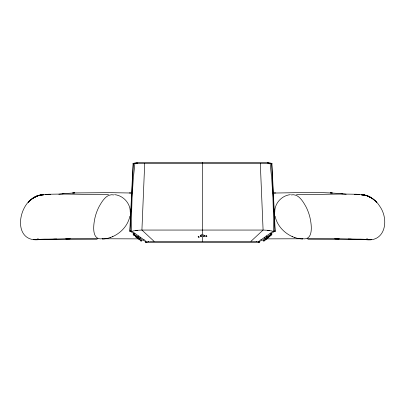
<?xml version="1.0" encoding="UTF-8"?>
<svg xmlns="http://www.w3.org/2000/svg" width="405" height="405" viewBox="0 0 405 405"><rect width="100%" height="100%" fill="white"/><g stroke="black" fill="none" stroke-linecap="round" stroke-linejoin="round"><path stroke-width="0.61" d="M202.5 241.34L202.5 162.562M137.71 238.039L137.847 238.191M206.935 236.388L206.489 235.614M134.89 163.423L133.27 178.924L132.091 197.24L131.524 215.556L131.671 231.052L130.486 231.66L129.797 231.311L133.098 163.423L136.763 162.567L268.221 162.562L271.912 163.423L275.203 231.311L274.863 231.554L274.165 231.635L273.334 231.052L273.481 215.556L272.919 197.24L271.74 178.924L270.125 163.423M144.701 163.423L141.917 230.055L154.072 241.34L250.933 241.34L263.088 230.055L269.35 230.384M132.025 232.394L130.066 231.052L133.372 163.645L133.088 163.448M138.11 238.297L139.345 239.279M274.752 212.028C274.555 203.31 281.804 195.438 290.415 194.653M206.702 236.429L206.459 235.629M205.831 236.393L205.7 235.761L206.059 236.419M129.883 216.214C127.251 228.876 115.076 238.479 102.318 239.097M268.231 237.077L267.948 237.29M263.245 240.884L270.226 235.087M271.168 235.158L269.026 237.112M271.912 163.448L271.284 163.939M138.307 238.175L133.164 234.439L133.812 233.513M133.118 234.348L134.187 234.348L134.875 233.513M134.187 234.348L138.085 236.809L138.859 235.877M138.085 236.809L140.059 238.175L140.748 237.345M144.134 239.603L143.274 240.641L140.059 238.175M268.166 237.208L267.189 237.851M267.518 237.578L267.963 237.396L267.123 237.907M268.049 237.219L267.599 237.512L267.933 237.365M259.64 242.129L258.998 242.438L146.002 242.438L145.36 242.129M130.066 231.052L130.435 230.734M267.553 163.023L271.628 163.645L274.934 231.052L272.97 232.394M267.482 237.781L267.295 237.887M265.908 238.915L267.209 237.917L265.943 238.945M267.265 237.998L266.247 238.945M267.178 238.661L268.717 237.376M266.92 238.874L264.192 240.945M267.573 237.619L267.821 237.335M43.269 194.78C37.361 194.861 32.051 198.227 28.193 202.5C32.84 196.967 39.943 194.117 47.086 194.339C67.559 193.62 88.052 194.709 108.535 194.552M257.398 241.628A9.922 0.607 1.2 0 1 258.112 241.922L273.334 231.052M266.692 238.175L271.892 234.353L270.768 234.353L269.801 234.895L261.726 240.641L260.866 239.603M259.256 241.81L260.238 241.137M270.525 234.075L272.484 232.733M265.017 239.309L265.356 239.087M137.923 238.216L139.112 238.98M33.225 198.101L36.982 196.081L40.718 195.018M110.064 237.639L110.565 237.441M112.281 236.768L112.858 236.54M42.809 194.805L40.981 195.002L43.755 194.84C18.549 194.03 8.885 244.448 40.272 239.471L36.744 239.547M291.256 194.927C298.531 193.362 303.142 201.695 306.134 207.036A31.818 19.075 75.7 0 1 309.243 214.847C311.242 221.479 314.801 240.95 302.494 238.687M102.505 238.687C90.199 240.95 93.757 221.479 95.757 214.847A31.818 19.075 -75.7 0 1 98.866 207.036C101.857 201.695 106.469 193.362 113.744 194.927M203.644 236.809L204.773 235.847L203.538 234.895M203.533 236.621L204.545 235.852L203.482 235.097M38.151 239.107L35.032 239.588L38.05 239.127M38.86 195.443L40.743 195.013L38.865 195.443M37.812 239.183L36.906 239.39M146.099 242.433L146.858 241.927L131.671 231.052M37.113 239.345L38.49 239.122L35.848 239.471L44.53 239.137L96.987 239.147M40.697 194.932L42.905 194.608M368.256 239.547L364.728 239.471C385.211 243.359 389.615 219.839 379.591 206.018C375.005 198.602 366.636 193.954 357.914 194.339C337.441 193.62 316.948 194.709 296.465 194.552M201.973 234.809C200.46 234.515 199.447 236.606 201.356 236.809M201.999 235.016L200.465 235.781L201.523 236.636M58.857 194.228L63.874 193.671L62.39 193.818M148.205 241.628L148.62 241.582M63.504 193.706L74.733 192.876L72.298 192.972M135.655 230.384L141.917 230.055L263.088 230.055L260.309 163.423M45.502 194.42L49.349 194.228M53.182 239.299L56.725 239.132L41.695 239.446L45.325 239.411L43.588 239.431M73.244 192.937L109.532 192.653L131.347 193.013M54.822 239.228L48.868 239.416L70.181 238.813L65.787 238.884L97.863 238.768M272.93 193.043C297.316 192.831 321.859 191.449 346.143 194.228M273.653 193.013L275.678 192.947M33.256 239.563L35.382 239.578M48.073 194.572L50.635 194.522M43.441 239.426L38.06 239.522M369.618 239.578L371.744 239.563M49.521 194.537L50.681 194.527M266.379 238.874L302.581 238.763M102.419 238.763L138.621 238.874M133.088 163.423L271.912 163.423M133.792 235.057L134.688 235.057M270.307 235.057L271.208 235.057M308.013 239.147L360.47 239.137L369.152 239.471L366.51 239.122L369.927 239.588L366.849 239.107M140.884 240.975L141.785 240.975M263.215 240.975L264.111 240.975M307.137 238.768L339.213 238.884L334.819 238.813L363.305 239.446L359.675 239.411L361.412 239.431M354.319 194.527L356.926 194.572M354.365 194.522L355.479 194.537M366.94 239.522L361.559 239.426M351.818 239.299L354.699 239.385L348.275 239.132L351.818 239.299L350.178 239.228M129.322 192.947L132.07 193.043M332.702 192.972L330.267 192.876L331.756 192.937M355.651 194.228L359.498 194.42M368.094 239.39L367.188 239.183M361.731 194.78C367.634 194.866 372.949 198.222 376.807 202.5C373.461 198.895 369.228 195.848 364.282 195.018M302.682 239.097L297.7 238.423L294.435 237.441M341.496 193.706L341.126 193.671L342.61 193.818M371.775 198.101L366.135 195.443L361.25 194.835L364.019 195.002L362.192 194.805M256.38 241.582L256.795 241.628M114.585 194.653C123.196 195.438 130.445 203.31 130.248 212.028M362.095 194.608L364.303 194.932M258.901 242.433L258.137 241.922M364.247 195.013L366.135 195.443M366.95 239.127L367.887 239.345M275.117 216.214C276.99 225.489 284.153 233.118 292.719 236.768M292.142 236.54L294.936 237.639M136.363 236.824L138.262 238.201M198.794 237.34L198.622 236.945M134.774 235.087L141.755 240.884M140.803 240.945L140.039 240.423M136.677 237.052L137.022 237.431M199.554 237.168L199.225 236.92M136.9 237.133L137.325 237.436M198.784 237.335L198.085 236.464M139.978 239.309L139.3 238.854M132.516 232.733L134.475 234.075M144.762 241.137L145.739 241.81M138.88 238.985L138.631 238.793L139.34 239.355M138.242 238.272L136.829 237.193M138.859 238.869L138.464 238.484M138.591 238.763L138.53 238.717M137.234 237.457L137.629 237.786M138.819 238.834L138.449 238.358M138.13 238.413L138.363 238.601L138.125 238.393M137.821 238.661L135.918 237.072M135.812 236.981L135.518 236.728M137.447 163.023L133.372 163.645L133.716 163.939M274.565 230.734L274.934 231.052M134.485 235.816L133.827 235.158M271.188 233.513L271.876 234.348M270.12 233.513L270.813 234.348M268.318 236.393L268.662 236.809M266.136 235.877L266.91 236.809M264.247 237.345L264.936 238.175M198.46 236.768L198.313 236.439M147.076 241.917A9.922 0.557 -2.1 0 1 148.838 241.633M259.519 242.155A8.292 2.126 82.8 0 1 259.428 242.185M267.771 162.582A8.318 2.243 -80.8 0 1 268.07 162.521M137.001 162.987A8.318 2.055 76.2 0 1 137.31 163.311M149.491 241.623A6.804 0.44 -0.9 0 1 154.123 241.415M250.989 241.264A6.799 0.587 0 0 1 256.562 241.572M145.572 242.185A8.292 2.106 -82.9 0 1 145.481 242.155M275.243 231.184A4.075 0.299 24 0 1 275.066 231.225M267.259 230.399A17.698 0.896 2.8 0 1 272.241 231.017M132.764 231.017A17.698 0.896 -2.8 0 1 137.746 230.399M129.975 231.204A4.02 0.258 -26.3 0 1 130.481 230.87M36.971 196.101L35.078 196.992L36.971 196.101M49.263 239.401L47.547 239.426L50.569 239.385L49.263 239.401M355.737 239.401L353.013 239.345L357.453 239.426L355.737 239.401M369.937 196.992L368.029 196.101L369.922 196.992"/></g></svg>
